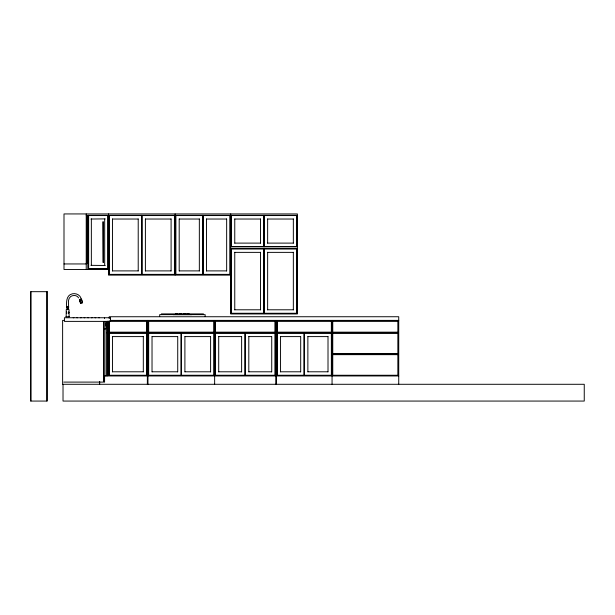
<?xml version="1.0" encoding="UTF-8"?>
<svg xmlns="http://www.w3.org/2000/svg" width="615" height="615" viewBox="0 0 615 615"><rect width="100%" height="100%" fill="white"/><g stroke="black" fill="none" stroke-linecap="round" stroke-linejoin="round"><path stroke-width="0.92" d="M66.827 308.269L66.735 308.184C66.351 303.103 65.774 295.162 72.401 293.816C75.799 293.04 79.773 294.693 80.949 298.106M82.079 302.788C77.275 304.31 81.395 293.124 82.356 302.849M66.543 311.882L66.543 313.127M68.688 313.127L68.688 311.89L68.68 313.12M65.851 316.717L69.418 316.717M68.626 313.073L68.803 312.505M138.214 271.038L138.214 218.886M112.514 271.038L112.514 218.886M171.093 271.038L171.093 218.886M145.394 271.038L145.394 218.886M199.337 271.038L199.337 218.886M179.196 271.038L179.196 218.886M226.658 271.038L226.658 218.886M112.514 371.929L112.514 336.451M143.31 371.929L143.31 336.451M206.517 271.038L206.517 218.886M234.761 243.256L234.761 218.886M260.46 243.256L260.46 218.886M177.727 371.929L177.727 336.451M152.028 371.929L152.028 336.451M267.64 243.256L267.64 218.886M260.46 309.937L260.46 252.227M293.34 243.256L293.34 218.886M210.599 371.929L210.599 336.451M234.761 309.937L234.761 252.227M184.9 371.929L184.9 336.451M293.34 309.937L293.34 252.227M241.626 371.929L241.626 336.451M267.64 309.937L267.64 252.227M218.709 371.929L218.709 336.451M271.73 371.929L271.73 336.451M248.806 371.929L248.806 336.451M300.689 371.929L300.689 336.451M280.548 371.929L280.548 336.451M328.01 371.929L328.01 336.451M307.869 371.929L307.869 336.451M66.189 316.679L66.228 309.653M80.703 303.187L81.226 303.034M90.951 219.032L105.265 218.886M86.923 219.032L87.614 218.886M107.771 336.597L108.471 336.451M86.223 215.327L87.153 215.327L87.153 263.489L86.223 263.489M107.31 215.558L88.645 215.558L88.645 268.809L107.31 268.809M112.637 219.032L138.091 219.032M145.517 219.032L170.97 219.032M179.319 219.032L199.214 219.032M206.64 219.032L226.535 219.032M234.884 219.032L260.337 219.032M267.763 219.032L293.217 219.032M234.884 243.11L260.337 243.11M267.763 243.11L293.217 243.11M234.884 252.373L260.337 252.373M267.763 252.373L293.217 252.373M63.998 263.95L86.223 263.95M90.951 265.342L105.265 265.48M108.455 269.508L63.998 269.508L63.998 213.935L297.383 213.935L297.383 313.957L230.702 313.957L230.702 213.935M112.637 270.892L138.091 270.892M145.517 270.892L170.97 270.892M179.319 270.892L199.214 270.892M206.64 270.892L226.535 270.892M230.702 275.059L108.455 275.059L108.455 213.935M67.243 306.393L67.243 309.56M67.934 306.393L67.981 309.56M66.758 309.606L68.511 309.606M234.884 309.791L260.337 309.791M267.763 309.791L293.217 309.791M175.69 313.758L177.904 313.758M179.403 313.758L181.625 313.758M183.162 313.758L185.376 313.758M186.883 313.758L189.097 313.758M64.514 320.384L62.622 320.384L62.622 384.29L584.25 384.29L584.25 401.065L63.022 401.065L63.022 384.29M109.985 320.384L398.735 320.384M110.815 320.853L146.885 320.853L146.885 332.431L108.917 332.431L108.917 321.737M110.085 321.084L146.654 321.084L146.654 332.192L109.147 332.192L109.147 321.084M105.457 325.335L106.041 325.335M107.079 332.431L108.002 332.431L108.002 321.084M107.079 332.892L108.002 332.892L108.002 375.488L107.079 375.488M112.637 336.597L143.18 336.597M152.151 336.597L177.604 336.597M185.03 336.597L210.476 336.597M218.832 336.597L241.503 336.597M248.929 336.597L271.599 336.597M280.671 336.597L300.566 336.597M307.992 336.597L327.887 336.597M112.637 371.791L143.18 371.791M152.151 371.791L177.604 371.791M185.03 371.791L210.476 371.791M218.832 371.791L241.503 371.791M248.929 371.791L271.599 371.791M280.671 371.791L300.566 371.791M307.992 371.791L327.887 371.791M104.235 375.957L147.354 375.957M147.961 375.957L275.766 375.957M276.489 375.957L398.735 375.957M63.745 382.1L103.128 382.1M86.923 259.784L87.614 259.93M107.771 371.791L108.471 371.929M69.088 316.679L69.041 309.653M66.812 313.266L66.551 311.882L66.551 313.127M103.889 375.634L106.041 375.75L106.041 328.887L104.15 328.887L106.041 328.648L106.041 321.391M78.62 297.898C77.075 295.108 73.239 294.846 70.748 296.476C66.843 299.467 69.188 305.209 68.534 309.268M79.827 300.704L80.058 301.358M81.318 298.905L82.41 302.841M398.735 384.29L398.735 316.74L109.224 316.74L109.224 318.562M332.054 320.384L332.054 384.29M304.271 332.892L304.271 375.488M276.489 320.384L276.489 384.29M275.766 320.384L275.766 384.29M264.043 215.327L264.043 246.815M264.043 248.668L264.043 313.496M245.208 332.892L245.208 375.488M214.643 320.384L214.643 384.29M205.133 316.456L205.133 314.634L159.692 314.634L159.692 316.456M203.419 314.634L203.419 313.904L161.407 313.904L161.407 314.634M202.919 215.327L202.919 274.598M191.711 314.634L173.107 314.634M188.098 313.758L188.098 314.273M187.99 313.758L187.99 314.273M187.883 313.758L187.883 314.273M184.377 313.758L184.377 314.273M184.269 313.758L184.269 314.273M184.162 313.758L184.162 314.273M181.302 332.892L181.302 375.488M180.626 313.758L180.626 314.273M180.518 313.758L180.518 314.273M180.41 313.758L180.41 314.273M176.905 313.758L176.905 314.273M176.797 313.758L176.797 314.273M176.69 313.758L176.69 314.273M175.137 213.935L175.137 275.059M147.961 320.384L147.961 384.29M147.354 320.384L147.354 384.29M141.796 215.327L141.796 274.598M107.479 324.459L107.479 327.318M107.433 324.405L107.433 327.372M107.287 324.72L107.287 327.057M107.079 321.345L107.079 324.413M107.079 327.08L107.079 375.957M106.187 322.921L106.187 323.905M106.187 325.666L106.187 327.195M105.895 322.737L105.895 324.635M104.688 219.032L104.688 265.342M104.542 317.74L104.542 318.47M104.588 375.75L104.588 382.092M103.966 321.43L103.966 382.061M103.858 321.445L103.858 381.861M99.668 381.508L99.668 384.29M99.422 317.74L98.692 317.74M95.779 317.74L95.048 317.74M92.127 317.74L91.397 317.74M91.351 218.886L91.351 265.48M88.483 215.327L88.483 269.039M88.483 317.74L87.753 317.74M86.223 213.935L86.223 269.508M84.839 317.74L84.109 317.74M81.188 317.74L80.465 317.74M77.544 317.74L76.814 317.74M73.9 317.74L73.17 317.74M46.948 291.679L46.948 401.065M30.865 291.679L30.865 401.065M103.205 262.52L103.082 221.769L103.205 262.52M80.788 303.31L79.704 299.413L80.788 303.31M107.471 215.327L87.822 215.327L87.822 269.039L107.471 269.039L107.471 215.327M174.668 215.327L108.917 215.327L108.917 274.598L174.668 274.598L174.668 215.327M230.241 215.327L175.598 215.327L175.598 274.598L230.241 274.598L230.241 215.327M296.914 215.327L231.163 215.327L231.163 246.815L296.914 246.815L296.914 215.327M141.565 215.558L109.147 215.558L109.147 274.367L141.565 274.367L141.565 215.558M174.437 215.558L142.027 215.558L142.027 274.367L174.437 274.367L174.437 215.558M202.689 215.558L175.829 215.558L175.829 274.367L202.689 274.367L202.689 215.558M230.002 215.558L203.15 215.558L203.15 274.367L230.002 274.367L230.002 215.558M263.812 215.558L231.394 215.558L231.394 246.584L263.812 246.584L263.812 215.558M296.684 215.558L264.273 215.558L264.273 246.584L296.684 246.584L296.684 215.558M296.914 248.668L231.163 248.668L231.163 313.496L296.914 313.496L296.914 248.668M263.812 248.898L231.394 248.898L231.394 313.266L263.812 313.266L263.812 248.898M296.684 248.898L264.273 248.898L264.273 313.266L296.684 313.266L296.684 248.898M47.063 291.679L30.75 291.679L30.75 401.065L47.063 401.065L47.063 291.679M110.516 317.74L64.421 317.74L64.421 321.384L110.516 321.384L110.516 317.74M214.181 320.853L148.43 320.853L148.43 332.431L214.181 332.431L214.181 320.853M275.305 320.853L215.112 320.853L215.112 332.431L275.305 332.431L275.305 320.853M331.593 320.853L276.95 320.853L276.95 332.431L331.593 332.431L331.593 320.853M398.274 320.853L332.523 320.853L332.523 332.431L398.274 332.431L398.274 320.853M213.951 321.084L148.661 321.084L148.661 332.192L213.951 332.192L213.951 321.084M275.074 321.084L215.342 321.084L215.342 332.192L275.074 332.192L275.074 321.084M331.362 321.084L277.18 321.084L277.18 332.192L331.362 332.192L331.362 321.084M398.043 321.084L332.753 321.084L332.753 332.192L398.043 332.192L398.043 321.084M146.885 332.892L108.917 332.892L108.917 375.488L146.885 375.488L146.885 332.892M214.181 332.892L148.43 332.892L148.43 375.488L214.181 375.488L214.181 332.892M275.305 332.892L215.112 332.892L215.112 375.488L275.305 375.488L275.305 332.892M331.593 332.892L276.95 332.892L276.95 375.488L331.593 375.488L331.593 332.892M398.274 332.892L332.523 332.892L332.523 353.956L398.274 353.956L398.274 332.892M146.654 333.122L109.147 333.122L109.147 375.258L146.654 375.258L146.654 333.122M181.071 333.122L148.661 333.122L148.661 375.258L181.071 375.258L181.071 333.122M213.951 333.122L181.54 333.122L181.54 375.258L213.951 375.258L213.951 333.122M244.978 333.122L215.342 333.122L215.342 375.258L244.978 375.258L244.978 333.122M275.074 333.122L245.439 333.122L245.439 375.258L275.074 375.258L275.074 333.122M304.041 333.122L277.18 333.122L277.18 375.258L304.041 375.258L304.041 333.122M331.362 333.122L304.502 333.122L304.502 375.258L331.362 375.258L331.362 333.122M398.043 333.122L332.753 333.122L332.753 353.725L398.043 353.725L398.043 333.122M398.274 354.425L332.523 354.425L332.523 375.488L398.274 375.488L398.274 354.425M398.043 354.655L332.753 354.655L332.753 375.258L398.043 375.258L398.043 354.655"/></g></svg>
